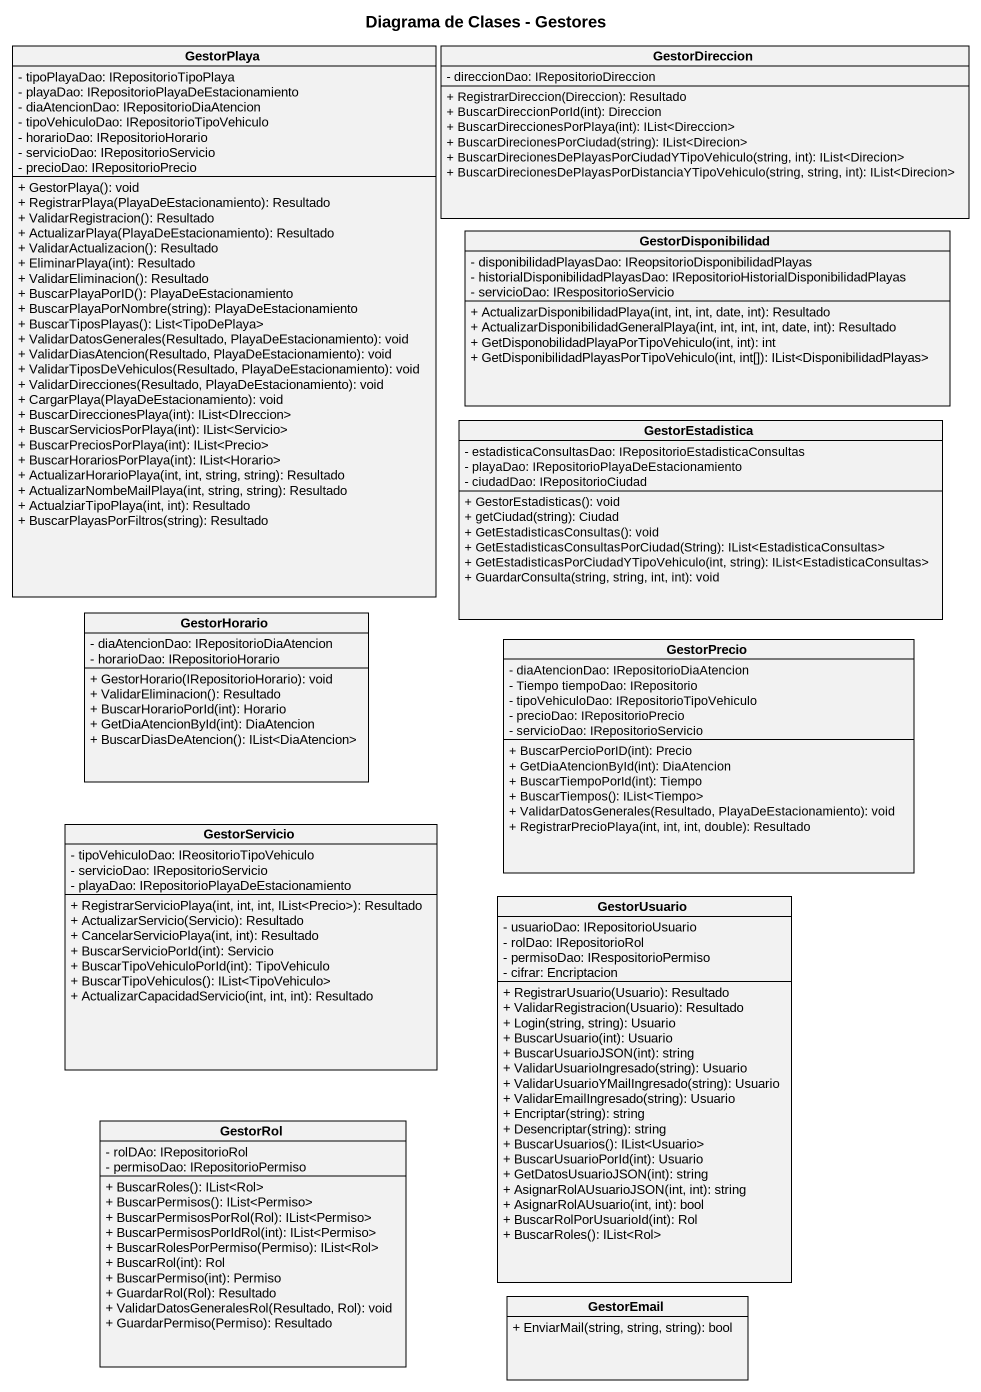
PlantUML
@startuml
title Diagrama de Clases - Gestores
hide circle
hide empty members
skinparam classAttributeIconSize 0
class GestorPlaya {
  - tipoPlayaDao: IRepositorioTipoPlaya
  - playaDao: IRepositorioPlayaDeEstacionamiento
  - diaAtencionDao: IRepositorioDiaAtencion
  - tipoVehiculoDao: IRepositorioTipoVehiculo
  - horarioDao: IRepositorioHorario
  - servicioDao: IRepositorioServicio
  - precioDao: IRepositorioPrecio
  + GestorPlaya(): void
  + RegistrarPlaya(PlayaDeEstacionamiento): Resultado
  + ValidarRegistracion(): Resultado
  + ActualizarPlaya(PlayaDeEstacionamiento): Resultado
  + ValidarActualizacion(): Resultado
  + EliminarPlaya(int): Resultado
  + ValidarEliminacion(): Resultado
  + BuscarPlayaPorID(): PlayaDeEstacionamiento
  + BuscarPlayaPorNombre(string): PlayaDeEstacionamiento
  + BuscarTiposPlayas(): List<TipoDePlaya>
  + ValidarDatosGenerales(Resultado, PlayaDeEstacionamiento): void
  + ValidarDiasAtencion(Resultado, PlayaDeEstacionamiento): void
  + ValidarTiposDeVehiculos(Resultado, PlayaDeEstacionamiento): void
  + ValidarDirecciones(Resultado, PlayaDeEstacionamiento): void
  + CargarPlaya(PlayaDeEstacionamiento): void
  + BuscarDireccionesPlaya(int): IList<DIreccion>
  + BuscarServiciosPorPlaya(int): IList<Servicio>
  + BuscarPreciosPorPlaya(int): IList<Precio>
  + BuscarHorariosPorPlaya(int): IList<Horario>
  + ActualizarHorarioPlaya(int, int, string, string): Resultado
  + ActualizarNombeMailPlaya(int, string, string): Resultado
  + ActualziarTipoPlaya(int, int): Resultado
  + BuscarPlayasPorFiltros(string): Resultado
}
class GestorDireccion {
  - direccionDao: IRepositorioDireccion
  + RegistrarDireccion(Direccion): Resultado
  + BuscarDireccionPorId(int): Direccion
  + BuscarDireccionesPorPlaya(int): IList<Direccion>
  + BuscarDirecionesPorCiudad(string): IList<Direcion>
  + BuscarDirecionesDePlayasPorCiudadYTipoVehiculo(string, int): IList<Direcion>
  + BuscarDirecionesDePlayasPorDistanciaYTipoVehiculo(string, string, int): IList<Direcion>
}
class GestorDisponibilidad {
  - disponibilidadPlayasDao: IReopsitorioDisponibilidadPlayas
  - historialDisponibilidadPlayasDao: IRepositorioHistorialDisponibilidadPlayas
  - servicioDao: IRespositorioServicio
  + ActualizarDisponibilidadPlaya(int, int, int, date, int): Resultado
  + ActualizarDisponibilidadGeneralPlaya(int, int, int, int, date, int): Resultado
  + GetDisponobilidadPlayaPorTipoVehiculo(int, int): int
  + GetDisponibilidadPlayasPorTipoVehiculo(int, int[]): IList<DisponibilidadPlayas>
}
class GestorEstadistica {
  - estadisticaConsultasDao: IRepositorioEstadisticaConsultas
  - playaDao: IRepositorioPlayaDeEstacionamiento
  - ciudadDao: IRepositorioCiudad
  + GestorEstadisticas(): void
  + getCiudad(string): Ciudad
  + GetEstadisticasConsultas(): void
  + GetEstadisticasConsultasPorCiudad(String): IList<EstadisticaConsultas>
  + GetEstadisticasPorCiudadYTipoVehiculo(int, string): IList<EstadisticaConsultas>
  + GuardarConsulta(string, string, int, int): void
}
class GestorHorario {
  - diaAtencionDao: IRepositorioDiaAtencion
  - horarioDao: IRepositorioHorario
  + GestorHorario(IRepositorioHorario): void
  + ValidarEliminacion(): Resultado
  + BuscarHorarioPorId(int): Horario
  + GetDiaAtencionById(int): DiaAtencion
  + BuscarDiasDeAtencion(): IList<DiaAtencion>
}
class GestorPrecio {
  - diaAtencionDao: IRepositorioDiaAtencion
  - Tiempo tiempoDao: IRepositorio
  - tipoVehiculoDao: IRepositorioTipoVehiculo
  - precioDao: IRepositorioPrecio
  - servicioDao: IRepositorioServicio
  + BuscarPercioPorID(int): Precio
  + GetDiaAtencionById(int): DiaAtencion
  + BuscarTiempoPorId(int): Tiempo
  + BuscarTiempos(): IList<Tiempo>
  + ValidarDatosGenerales(Resultado, PlayaDeEstacionamiento): void
  + RegistrarPrecioPlaya(int, int, int, double): Resultado
}
class GestorServicio {
  - tipoVehiculoDao: IReositorioTipoVehiculo
  - servicioDao: IRepositorioServicio
  - playaDao: IRepositorioPlayaDeEstacionamiento
  + RegistrarServicioPlaya(int, int, int, IList<Precio>): Resultado
  + ActualizarServicio(Servicio): Resultado
  + CancelarServicioPlaya(int, int): Resultado
  + BuscarServicioPorId(int): Servicio
  + BuscarTipoVehiculoPorId(int): TipoVehiculo
  + BuscarTipoVehiculos(): IList<TipoVehiculo>
  + ActualizarCapacidadServicio(int, int, int): Resultado
}
class GestorUsuario {
  - usuarioDao: IRepositorioUsuario
  - rolDao: IRepositorioRol
  - permisoDao: IRespositorioPermiso
  - cifrar: Encriptacion
  + RegistrarUsuario(Usuario): Resultado
  + ValidarRegistracion(Usuario): Resultado
  + Login(string, string): Usuario
  + BuscarUsuario(int): Usuario
  + BuscarUsuarioJSON(int): string
  + ValidarUsuarioIngresado(string): Usuario
  + ValidarUsuarioYMailIngresado(string): Usuario
  + ValidarEmailIngresado(string): Usuario
  + Encriptar(string): string
  + Desencriptar(string): string
  + BuscarUsuarios(): IList<Usuario>
  + BuscarUsuarioPorId(int): Usuario
  + GetDatosUsuarioJSON(int): string
  + AsignarRolAUsuarioJSON(int, int): string
  + AsignarRolAUsuario(int, int): bool
  + BuscarRolPorUsuarioId(int): Rol
  + BuscarRoles(): IList<Rol>
}
class GestorRol {
  - rolDAo: IRepositorioRol
  - permisoDao: IRepositorioPermiso
  + BuscarRoles(): IList<Rol>
  + BuscarPermisos(): IList<Permiso>
  + BuscarPermisosPorRol(Rol): IList<Permiso>
  + BuscarPermisosPorIdRol(int): IList<Permiso>
  + BuscarRolesPorPermiso(Permiso): IList<Rol>
  + BuscarRol(int): Rol
  + BuscarPermiso(int): Permiso
  + GuardarRol(Rol): Resultado
  + ValidarDatosGeneralesRol(Resultado, Rol): void
  + GuardarPermiso(Permiso): Resultado
}
class GestorEmail {
  + EnviarMail(string, string, string): bool
}
@enduml
